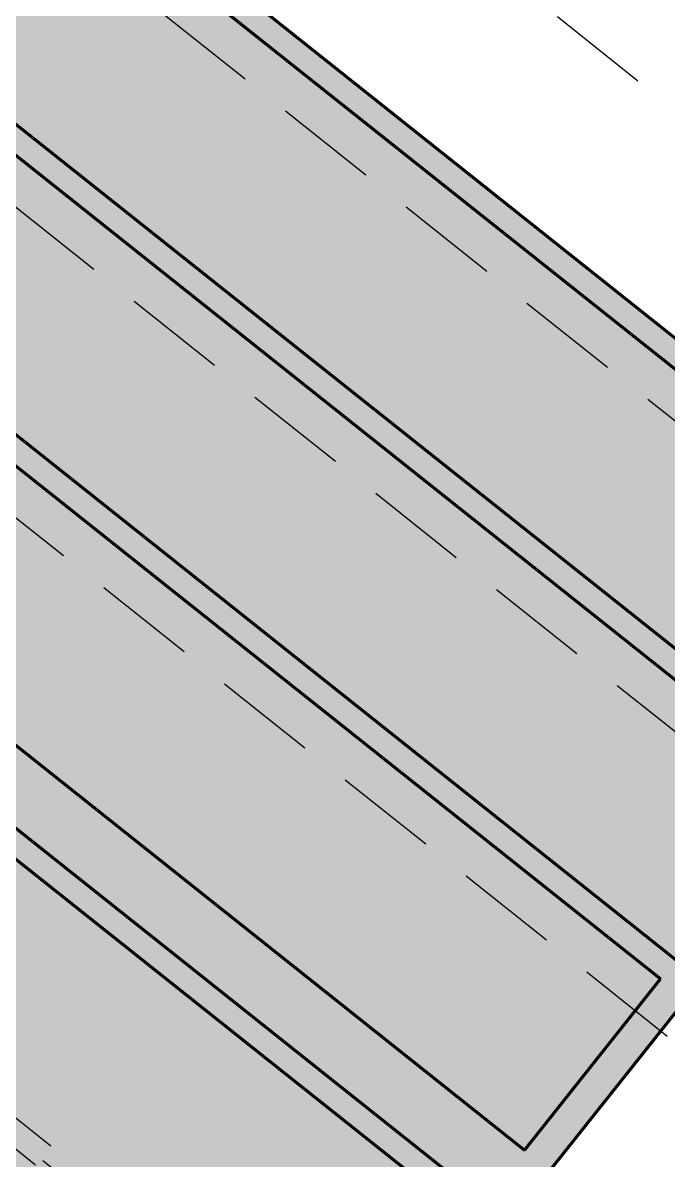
# Model space of a CAD drawing. Header units: metres. Extents: x -664657 to -643449, y -1076720 to -1062383.
# Drawn here: x -657370.37 to -657362.4, y -1068406.56 to -1068392.53 of the extents above; entities that cross this region are included whole.
import ezdxf

# ---------------------------------------------------------------- set-up
doc = ezdxf.new("R2010")
doc.units = ezdxf.units.M
doc.header["$LTSCALE"] = 0.1
doc.linetypes.add('DASHED', pattern=[19.05, 12.7, -6.35])
doc.layers.get('0').update_dxf_attribs({"color": 8, "lineweight": 9})
doc.layers.add('AA_THER_silná', color=1, linetype='Continuous', lineweight=70)
doc.layers.add('AA_THER_STAFAZ', color=252, linetype='Continuous', lineweight=0)
doc.layers.add('AA_THER_srafy', color=52, linetype='Continuous')
doc.layers.add('AA_THER_čárkovaná', color=5, linetype='DASHED')

# ---------------------------------------------------------------- blocks, each defined once
blk = doc.blocks.new('A$C40251429')
for p, q in [((-23.59, 83.83), (-21.93, 85.49)), ((-21.93, 85.49), (-20.28, 85.49)), ((-20.28, 85.49), (-18.62, 87.14)), ((-18.62, 87.14), (-16.97, 87.14)), ((-16.97, 87.14), (-15.31, 88.8)), ((-15.31, 88.8), (-13.65, 88.8)), ((-13.65, 88.8), (-12, 88.8)), ((-12, 88.8), (-10.34, 88.8)), ((-10.34, 88.8), (-8.68, 88.8)), ((-8.68, 88.8), (-7.03, 87.14)), ((-7.03, 87.14), (-3.72, 85.49)), ((-3.72, 85.49), (-2.06, 85.49)), ((-2.06, 85.49), (1.25, 83.83)), ((-30.21, 78.85), (-28.56, 80.51)), ((-30.21, 77.2), (-30.21, 78.85)), ((-28.56, 80.51), (-26.9, 82.17)), ((-26.9, 82.17), (-25.25, 83.83)), ((-25.25, 83.83), (-23.59, 83.83)), ((-20.28, 83.83), (-20.28, 82.17)), ((-20.28, 82.17), (-20.28, 80.51)), ((-20.28, 80.51), (-20.28, 78.85)), ((-20.28, 78.85), (-20.28, 77.2)), ((-20.28, 77.2), (-18.62, 78.85)), ((-18.62, 82.17), (-18.62, 83.83)), ((-18.62, 80.51), (-18.62, 82.17)), ((-18.62, 78.85), (-18.62, 80.51)), ((1.25, 83.83), (2.91, 83.83)), ((2.91, 83.83), (6.22, 83.83)), ((6.22, 83.83), (7.88, 82.17)), ((7.88, 82.17), (9.53, 80.51)), ((9.53, 80.51), (11.19, 78.85)), ((11.19, 78.85), (12.85, 77.2)), ((-36.84, 70.56), (-35.18, 73.88)), ((-35.18, 73.88), (-33.53, 75.54)), ((-33.53, 75.54), (-30.21, 77.2)), ((-20.28, 73.88), (-21.93, 72.22)), ((-20.28, 77.2), (-20.28, 75.54)), ((-20.28, 75.54), (-20.28, 77.2)), ((-20.28, 75.54), (-20.28, 73.88)), ((-20.28, 73.88), (-20.28, 75.54)), ((-20.28, 70.56), (-20.28, 73.88)), ((12.85, 77.2), (16.16, 73.88)), ((16.16, 73.88), (17.81, 73.88)), ((-41.81, 65.59), (-40.15, 68.9)), ((-40.15, 68.9), (-38.5, 68.9)), ((-38.5, 68.9), (-36.84, 70.56)), ((-21.93, 72.22), (-21.93, 68.9)), ((-21.93, 68.9), (-21.93, 65.59)), ((-20.28, 68.9), (-20.28, 70.56)), ((-20.28, 67.25), (-20.28, 68.9)), ((-43.46, 60.61), (-41.81, 62.27)), ((-41.81, 63.93), (-41.81, 65.59)), ((-41.81, 62.27), (-41.81, 63.93)), ((-21.93, 65.59), (-21.93, 63.93)), ((-21.93, 63.93), (-21.93, 62.27)), ((-21.93, 62.27), (-20.28, 62.27)), ((-20.28, 65.59), (-20.28, 67.25)), ((-18.62, 63.93), (-20.28, 65.59)), ((-20.28, 62.27), (-20.28, 60.61)), ((-16.97, 62.27), (-18.62, 63.93)), ((-15.31, 62.27), (-16.97, 62.27)), ((-15.31, 60.61), (-15.31, 62.27)), ((-76.59, 57.3), (-78.24, 57.3)), ((-78.24, 57.3), (-78.24, 55.64)), ((-74.93, 58.95), (-76.59, 57.3)), ((-73.27, 58.95), (-74.93, 58.95)), ((-71.62, 60.61), (-73.27, 60.61)), ((-73.27, 60.61), (-73.27, 58.95)), ((-69.96, 60.61), (-71.62, 60.61)), ((-68.31, 60.61), (-69.96, 60.61)), ((-66.65, 60.61), (-68.31, 60.61)), ((-68.31, 53.98), (-66.65, 57.3)), ((-63.34, 60.61), (-66.65, 60.61)), ((-66.65, 57.3), (-64.99, 57.3)), ((-64.99, 57.3), (-63.34, 57.3)), ((-61.68, 60.61), (-63.34, 60.61)), ((-63.34, 57.3), (-61.68, 58.95)), ((-58.37, 60.61), (-61.68, 60.61)), ((-56.71, 58.95), (-58.37, 60.61)), ((-55.06, 58.95), (-56.71, 58.95)), ((-53.4, 58.95), (-55.06, 58.95)), ((-51.74, 58.95), (-53.4, 58.95)), ((-50.09, 57.3), (-51.74, 58.95)), ((-48.43, 57.3), (-50.09, 57.3)), ((-46.78, 57.3), (-48.43, 57.3)), ((-45.12, 57.3), (-46.78, 57.3)), ((-43.46, 57.3), (-43.46, 60.61)), ((-43.46, 55.64), (-43.46, 57.3)), ((-20.28, 60.61), (-20.28, 57.3)), ((-20.28, 57.3), (-20.28, 55.64)), ((-13.65, 58.95), (-15.31, 60.61)), ((-12, 58.95), (-13.65, 58.95)), ((-10.34, 57.3), (-12, 58.95)), ((-8.68, 55.64), (-10.34, 57.3)), ((-78.24, 53.98), (-81.56, 52.32)), ((-81.56, 52.32), (-81.56, 49)), ((-78.24, 55.64), (-78.24, 53.98)), ((-68.31, 52.32), (-68.31, 53.98)), ((-68.31, 49), (-68.31, 52.32)), ((-43.46, 53.98), (-43.46, 55.64)), ((-41.81, 52.32), (-43.46, 53.98)), ((-41.81, 50.66), (-41.81, 52.32)), ((-41.81, 49), (-41.81, 50.66)), ((-23.59, 50.66), (-25.25, 49)), ((-21.93, 52.32), (-23.59, 50.66)), ((-20.28, 55.64), (-21.93, 53.98)), ((-21.93, 53.98), (-21.93, 52.32)), ((-8.68, 52.32), (-8.68, 55.64)), ((-8.68, 50.66), (-8.68, 52.32)), ((-8.68, 49), (-8.68, 50.66)), ((-81.56, 49), (-83.21, 47.35)), ((-83.21, 47.35), (-83.21, 45.69)), ((-83.21, 45.69), (-83.21, 44.03)), ((-69.96, 47.35), (-68.31, 49)), ((-69.96, 44.03), (-69.96, 47.35)), ((-41.81, 47.35), (-41.81, 49)), ((-40.15, 45.69), (-41.81, 47.35)), ((-38.5, 45.69), (-40.15, 45.69)), ((-36.84, 44.03), (-38.5, 45.69)), ((-30.21, 45.69), (-31.87, 44.03)), ((-28.56, 47.35), (-30.21, 45.69)), ((-26.9, 47.35), (-28.56, 47.35)), ((-25.25, 47.35), (-26.9, 47.35)), ((-25.25, 49), (-25.25, 47.35)), ((-21.93, 44.03), (-20.28, 45.69)), ((-20.28, 45.69), (-18.62, 45.69)), ((-18.62, 45.69), (-16.97, 45.69)), ((-16.97, 45.69), (-15.31, 45.69)), ((-15.31, 45.69), (-13.65, 45.69)), ((-13.65, 45.69), (-12, 44.03)), ((-103.09, 40.71), (-104.74, 40.71)), ((-104.74, 40.71), (-104.74, 37.4)), ((-99.77, 40.71), (-103.09, 40.71)), ((-98.12, 40.71), (-99.77, 40.71)), ((-94.8, 40.71), (-98.12, 40.71)), ((-89.84, 40.71), (-94.8, 40.71)), ((-88.18, 39.05), (-89.84, 40.71)), ((-83.21, 44.03), (-83.21, 42.37)), ((-83.21, 42.37), (-83.21, 40.71)), ((-83.21, 40.71), (-83.21, 39.05)), ((-71.62, 42.37), (-71.62, 44.03)), ((-71.62, 40.71), (-69.96, 42.37)), ((-69.96, 40.71), (-71.62, 42.37)), ((-71.62, 39.05), (-71.62, 40.71)), ((-69.96, 42.37), (-69.96, 44.03)), ((-69.96, 39.05), (-69.96, 40.71)), ((-45.12, 39.05), (-41.81, 40.71)), ((-41.81, 40.71), (-40.15, 40.71)), ((-40.15, 40.71), (-38.5, 40.71)), ((-38.5, 40.71), (-35.18, 40.71)), ((-35.18, 42.37), (-36.84, 44.03)), ((-33.53, 40.71), (-35.18, 42.37)), ((-33.53, 42.37), (-35.18, 42.37)), ((-35.18, 40.71), (-33.53, 40.71)), ((-31.87, 44.03), (-33.53, 42.37)), ((-33.53, 40.71), (-30.21, 39.05)), ((-31.87, 40.71), (-33.53, 40.71)), ((-33.53, 40.71), (-31.87, 40.71)), ((-30.21, 39.05), (-31.87, 40.71)), ((-31.87, 40.71), (-28.56, 40.71)), ((-28.56, 40.71), (-25.25, 42.37)), ((-25.25, 42.37), (-23.59, 42.37)), ((-23.59, 42.37), (-21.93, 44.03)), ((-12, 44.03), (-8.68, 42.37)), ((-104.74, 34.08), (-106.4, 32.42)), ((-104.74, 37.4), (-104.74, 35.74)), ((-104.74, 35.74), (-104.74, 34.08)), ((-101.43, 32.42), (-99.77, 35.74)), ((-99.77, 35.74), (-96.46, 35.74)), ((-96.46, 35.74), (-94.8, 37.4)), ((-94.8, 37.4), (-93.15, 39.05)), ((-93.15, 39.05), (-91.49, 39.05)), ((-91.49, 39.05), (-89.84, 39.05)), ((-89.84, 39.05), (-88.18, 37.4)), ((-84.87, 39.05), (-88.18, 39.05)), ((-83.21, 39.05), (-83.21, 37.4)), ((-83.21, 37.4), (-83.21, 35.74)), ((-83.21, 35.74), (-83.21, 34.08)), ((-83.21, 34.08), (-83.21, 32.42)), ((-74.93, 32.42), (-73.27, 35.74)), ((-73.27, 37.4), (-71.62, 39.05)), ((-73.27, 35.74), (-73.27, 37.4)), ((-71.62, 32.42), (-69.96, 34.08)), ((-69.96, 35.74), (-69.96, 39.05)), ((-69.96, 34.08), (-69.96, 35.74)), ((-56.71, 32.42), (-53.4, 34.08)), ((-53.4, 34.08), (-51.74, 35.74)), ((-51.74, 35.74), (-50.09, 37.4)), ((-50.09, 37.4), (-46.78, 39.05)), ((-46.78, 39.05), (-45.12, 39.05)), ((-30.21, 39.05), (-28.56, 37.4)), ((-30.21, 37.4), (-30.21, 39.05)), ((-28.56, 37.4), (-30.21, 37.4)), ((-28.56, 37.4), (-26.9, 35.74)), ((-25.25, 35.74), (-28.56, 37.4)), ((-26.9, 35.74), (-25.25, 35.74)), ((-25.25, 35.74), (-23.59, 34.08)), ((-23.59, 35.74), (-25.25, 35.74)), ((-21.93, 34.08), (-23.59, 35.74)), ((-23.59, 34.08), (-21.93, 34.08)), ((-21.93, 34.08), (-20.28, 34.08)), ((-20.28, 34.08), (-21.93, 34.08)), ((-114.68, 30.76), (-116.33, 30.76)), ((-116.33, 30.76), (-116.33, 27.45)), ((-113.02, 32.42), (-114.68, 32.42)), ((-114.68, 32.42), (-114.68, 30.76)), ((-111.37, 32.42), (-113.02, 32.42)), ((-109.71, 32.42), (-111.37, 32.42)), ((-106.4, 32.42), (-109.71, 32.42)), ((-109.71, 30.76), (-108.05, 30.76)), ((-108.05, 30.76), (-104.74, 30.76)), ((-106.4, 32.42), (-104.74, 30.76)), ((-104.74, 30.76), (-101.43, 32.42)), ((-104.74, 30.76), (-103.09, 30.76)), ((-103.09, 30.76), (-99.77, 30.76)), ((-99.77, 30.76), (-96.46, 30.76)), ((-96.46, 30.76), (-93.15, 30.76)), ((-93.15, 30.76), (-91.49, 29.11)), ((-91.49, 29.11), (-89.84, 29.11)), ((-89.84, 29.11), (-88.18, 29.11)), ((-88.18, 29.11), (-86.52, 29.11)), ((-86.52, 29.11), (-84.87, 29.11)), ((-84.87, 29.11), (-83.21, 29.11)), ((-83.21, 32.42), (-83.21, 30.76)), ((-83.21, 30.76), (-81.56, 27.45)), ((-81.56, 27.45), (-79.9, 29.11)), ((-79.9, 29.11), (-78.24, 30.76)), ((-78.24, 30.76), (-76.59, 30.76)), ((-76.59, 30.76), (-74.93, 32.42)), ((-73.27, 29.11), (-73.27, 30.76)), ((-73.27, 30.76), (-71.62, 30.76)), ((-73.27, 27.45), (-73.27, 29.11)), ((-71.62, 30.76), (-71.62, 32.42)), ((-56.71, 30.76), (-56.71, 32.42)), ((-56.71, 29.11), (-56.71, 30.76)), ((-56.71, 25.79), (-56.71, 29.11)), ((-116.33, 27.45), (-117.99, 25.79)), ((-117.99, 25.79), (-117.99, 22.47)), ((-117.99, 22.47), (-117.99, 19.16)), ((-116.33, 25.79), (-113.02, 25.79)), ((-113.02, 25.79), (-109.71, 24.13)), ((-109.71, 24.13), (-106.4, 24.13)), ((-106.4, 24.13), (-103.09, 22.47)), ((-103.09, 22.47), (-99.77, 22.47)), ((-99.77, 22.47), (-98.12, 22.47)), ((-98.12, 22.47), (-94.8, 20.81)), ((-81.56, 27.45), (-79.9, 25.79)), ((-79.9, 25.79), (-79.9, 22.47)), ((-79.9, 22.47), (-78.24, 19.16)), ((-78.24, 25.79), (-74.93, 27.45)), ((-74.93, 27.45), (-73.27, 27.45)), ((-56.71, 22.47), (-56.71, 25.79)), ((-56.71, 20.81), (-56.71, 22.47)), ((-122.96, 19.16), (-124.62, 17.5)), ((-124.62, 17.5), (-124.62, 15.84)), ((-121.3, 19.16), (-122.96, 19.16)), ((-119.65, 19.16), (-121.3, 19.16)), ((-117.99, 19.16), (-119.65, 19.16)), ((-119.65, 17.5), (-117.99, 15.84)), ((-116.33, 19.16), (-114.68, 19.16)), ((-114.68, 19.16), (-113.02, 17.5)), ((-113.02, 17.5), (-109.71, 17.5)), ((-109.71, 17.5), (-108.05, 15.84)), ((-94.8, 20.81), (-93.15, 20.81)), ((-93.15, 20.81), (-91.49, 19.16)), ((-91.49, 19.16), (-88.18, 19.16)), ((-88.18, 19.16), (-88.18, 17.5)), ((-88.18, 17.5), (-86.52, 17.5)), ((-86.52, 17.5), (-83.21, 15.84)), ((-78.24, 19.16), (-76.59, 17.5)), ((-76.59, 17.5), (-74.93, 15.84)), ((-56.71, 19.16), (-56.71, 20.81)), ((-56.71, 17.5), (-56.71, 19.16)), ((-56.71, 15.84), (-56.71, 17.5)), ((-124.62, 15.84), (-124.62, 14.18)), ((-124.62, 14.18), (-122.96, 14.18)), ((-122.96, 14.18), (-119.65, 10.86)), ((-117.99, 15.84), (-114.68, 14.18)), ((-114.68, 14.18), (-113.02, 14.18)), ((-113.02, 14.18), (-111.37, 14.18)), ((-111.37, 14.18), (-109.71, 12.52)), ((-109.71, 12.52), (-108.05, 12.52)), ((-108.05, 15.84), (-104.74, 14.18)), ((-108.05, 12.52), (-106.4, 10.86)), ((-104.74, 14.18), (-101.43, 14.18)), ((-101.43, 14.18), (-99.77, 12.52)), ((-99.77, 12.52), (-96.46, 10.86)), ((-88.18, 12.52), (-88.18, 14.18)), ((-88.18, 14.18), (-88.18, 12.52)), ((-88.18, 9.21), (-88.18, 12.52)), ((-88.18, 12.52), (-88.18, 9.21)), ((-83.21, 15.84), (-81.56, 15.84)), ((-81.56, 15.84), (-79.9, 14.18)), ((-81.56, 10.86), (-79.9, 12.52)), ((-79.9, 14.18), (-78.24, 14.18)), ((-79.9, 12.52), (-79.9, 14.18)), ((-79.9, 14.18), (-78.24, 10.86)), ((-78.24, 14.18), (-74.93, 14.18)), ((-74.93, 15.84), (-73.27, 14.18)), ((-74.93, 14.18), (-73.27, 14.18)), ((-73.27, 14.18), (-71.62, 12.52)), ((-73.27, 14.18), (-71.62, 12.52)), ((-71.62, 12.52), (-69.96, 14.18)), ((-71.62, 12.52), (-68.31, 9.21)), ((-71.62, 12.52), (-68.31, 10.86)), ((-71.62, 9.21), (-71.62, 12.52)), ((-69.96, 14.18), (-69.96, 12.52)), ((-69.96, 12.52), (-68.31, 9.21)), ((-64.99, 12.52), (-64.99, 14.18)), ((-64.99, 14.18), (-63.34, 12.52)), ((-63.34, 9.21), (-64.99, 12.52)), ((-63.34, 12.52), (-61.68, 10.86)), ((-60.03, 9.21), (-60.03, 12.52)), ((-60.03, 12.52), (-60.03, 10.86)), ((-56.71, 14.18), (-56.71, 15.84)), ((-55.06, 12.52), (-56.71, 14.18)), ((-53.4, 12.52), (-55.06, 12.52)), ((-51.74, 10.86), (-53.4, 12.52)), ((-119.65, 10.86), (-119.65, 9.21)), ((-119.65, 9.21), (-117.99, 9.21)), ((-117.99, 9.21), (-116.33, 9.21)), ((-116.33, 9.21), (-114.68, 9.21)), ((-116.33, 9.21), (-114.68, 9.21)), ((-114.68, 9.21), (-113.02, 7.55)), ((-114.68, 9.21), (-113.02, 9.21)), ((-113.02, 9.21), (-111.37, 9.21)), ((-113.02, 7.55), (-111.37, 7.55)), ((-111.37, 9.21), (-109.71, 9.21)), ((-111.37, 7.55), (-109.71, 7.55)), ((-109.71, 9.21), (-108.05, 9.21)), ((-109.71, 7.55), (-108.05, 7.55)), ((-108.05, 9.21), (-104.74, 9.21)), ((-108.05, 7.55), (-106.4, 7.55)), ((-106.4, 10.86), (-104.74, 9.21)), ((-106.4, 7.55), (-104.74, 5.89)), ((-104.74, 9.21), (-103.09, 7.55)), ((-104.74, 9.21), (-103.09, 9.21)), ((-104.74, 5.89), (-101.43, 5.89)), ((-103.09, 9.21), (-101.43, 9.21)), ((-103.09, 7.55), (-103.09, 5.89)), ((-101.43, 9.21), (-99.77, 9.21)), ((-101.43, 5.89), (-99.77, 5.89)), ((-99.77, 9.21), (-98.12, 9.21)), ((-99.77, 5.89), (-98.12, 5.89)), ((-98.12, 9.21), (-96.46, 9.21)), ((-98.12, 5.89), (-96.46, 5.89)), ((-96.46, 10.86), (-94.8, 9.21)), ((-96.46, 9.21), (-94.8, 9.21)), ((-96.46, 5.89), (-94.8, 5.89)), ((-94.8, 9.21), (-93.15, 7.55)), ((-94.8, 9.21), (-93.15, 9.21)), ((-94.8, 5.89), (-93.15, 5.89)), ((-93.15, 9.21), (-91.49, 9.21)), ((-93.15, 7.55), (-93.15, 5.89)), ((-93.15, 5.89), (-89.84, 5.89)), ((-91.49, 9.21), (-88.18, 9.21)), ((-89.84, 5.89), (-88.18, 5.89)), ((-88.18, 9.21), (-84.87, 9.21)), ((-88.18, 5.89), (-86.52, 5.89)), ((-86.52, 5.89), (-83.21, 5.89)), ((-84.87, 9.21), (-83.21, 7.55)), ((-83.21, 7.55), (-78.24, 5.89)), ((-83.21, 5.89), (-81.56, 5.89)), ((-81.56, 9.21), (-81.56, 10.86)), ((-78.24, 5.89), (-81.56, 9.21)), ((-81.56, 5.89), (-78.24, 4.23)), ((-78.24, 10.86), (-78.24, 9.21)), ((-78.24, 9.21), (-78.24, 5.89)), ((-78.24, 5.89), (-76.59, 4.23)), ((-76.59, 4.23), (-74.93, 5.89)), ((-74.93, 5.89), (-74.93, 9.21)), ((-74.93, 9.21), (-73.27, 7.55)), ((-73.27, 7.55), (-73.27, 4.23)), ((-73.27, 4.23), (-71.62, 7.55)), ((-71.62, 7.55), (-71.62, 9.21)), ((-68.31, 9.21), (-66.65, 9.21)), ((-68.31, 9.21), (-68.31, 7.55)), ((-68.31, 5.89), (-66.65, 9.21)), ((-68.31, 7.55), (-68.31, 5.89)), ((-66.65, 9.21), (-63.34, 5.89)), ((-66.65, 9.21), (-64.99, 7.55)), ((-66.65, 4.23), (-64.99, 5.89)), ((-64.99, 7.55), (-63.34, 9.21)), ((-64.99, 5.89), (-45.12, 7.55)), ((-63.34, 5.89), (-61.68, 5.89)), ((-61.68, 10.86), (-61.68, 7.55)), ((-61.68, 7.55), (-60.03, 9.21)), ((-60.03, 10.86), (-58.37, 9.21)), ((-58.37, 9.21), (-56.71, 9.21)), ((-56.71, 9.21), (-55.06, 9.21)), ((-51.74, 9.21), (-51.74, 10.86)), ((-48.43, 9.21), (-51.74, 9.21)), ((-46.78, 9.21), (-48.43, 9.21)), ((-45.12, 9.21), (-46.78, 9.21)), ((-43.46, 9.21), (-45.12, 9.21)), ((-41.81, 7.55), (-43.46, 9.21)), ((-38.5, 7.55), (-41.81, 7.55)), ((-36.84, 7.55), (-38.5, 7.55)), ((-35.18, 7.55), (-36.84, 7.55)), ((-31.87, 7.55), (-35.18, 7.55)), ((-30.21, 7.55), (-31.87, 7.55)), ((-28.56, 7.55), (-30.21, 7.55)), ((-26.9, 7.55), (-28.56, 7.55)), ((-25.25, 7.55), (-26.9, 7.55)), ((-23.59, 7.55), (-25.25, 7.55)), ((-21.93, 7.55), (-23.59, 7.55)), ((-20.28, 7.55), (-21.93, 7.55)), ((-18.62, 7.55), (-20.28, 7.55)), ((-16.97, 7.55), (-18.62, 7.55)), ((-15.31, 7.55), (-16.97, 7.55)), ((-13.65, 7.55), (-15.31, 7.55)), ((-12, 9.21), (-13.65, 7.55)), ((-10.34, 9.21), (-12, 9.21)), ((-8.68, 9.21), (-10.34, 9.21)), ((-7.03, 9.21), (-8.68, 9.21)), ((-78.24, 4.23), (-73.27, 4.23)), ((-73.27, 4.23), (-71.62, 4.23)), ((-71.62, 4.23), (-69.96, 4.23)), ((-69.96, 4.23), (-68.31, 4.23)), ((-68.31, 4.23), (-66.65, 4.23))]:
    blk.add_line(p, q)

msp = doc.modelspace()

# ---------------------------------------------------------------- hatches: boundary and pattern name
at = {"layer": 'AA_THER_srafy'}
h = msp.add_hatch(color=250, dxfattribs=at)
h.dxf.hatch_style = 1
h.paths.add_polyline_path([(-657358.012, -1068399.331), (-657358.325, -1068399.082), (-657358.574, -1068399.395), (-657372.037, -1068388.691), (-657371.788, -1068388.378), (-657372.102, -1068388.129), (-657372.848, -1068389.067), (-657372.535, -1068389.316), (-657372.224, -1068388.925), (-657358.761, -1068399.63), (-657359.072, -1068400.021), (-657358.759, -1068400.27)])
h = msp.add_hatch(color=31, dxfattribs=at)
h.dxf.hatch_style = 1
h.paths.add_polyline_path([(-657376.269, -1068394.013), (-657377.639, -1068395.735), (-657364.175, -1068406.44), (-657362.806, -1068404.717)])
h.paths.add_polyline_path([(-657362.806, -1068404.717), (-657362.495, -1068404.326), (-657375.958, -1068393.622), (-657376.269, -1068394.013)])
h.paths.add_polyline_path([(-657362.308, -1068404.091), (-657360.939, -1068402.369), (-657374.402, -1068391.664), (-657375.771, -1068393.387)])
h.paths.add_polyline_path([(-657360.939, -1068402.369), (-657360.628, -1068401.978), (-657374.091, -1068391.274), (-657374.402, -1068391.664)])
h.paths.add_polyline_path([(-657360.441, -1068401.743), (-657359.072, -1068400.021), (-657372.535, -1068389.316), (-657373.904, -1068391.039)])
h.paths.add_polyline_path([(-657372.224, -1068388.925), (-657372.535, -1068389.316), (-657359.072, -1068400.021), (-657358.761, -1068399.63)])
h = msp.add_hatch(color=250, dxfattribs=at)
h.dxf.hatch_style = 1
h.paths.add_polyline_path([(-657358.759, -1068400.27), (-657359.072, -1068400.021), (-657360.441, -1068401.743), (-657373.904, -1068391.039), (-657374.091, -1068391.274), (-657360.628, -1068401.978), (-657360.939, -1068402.369), (-657360.626, -1068402.618)])
h = msp.add_hatch(color=250, dxfattribs=at)
h.dxf.hatch_style = 1
h.paths.add_polyline_path([(-657360.626, -1068402.618), (-657360.939, -1068402.369), (-657362.308, -1068404.091), (-657375.771, -1068393.387), (-657375.958, -1068393.622), (-657362.495, -1068404.326), (-657362.806, -1068404.717), (-657362.493, -1068404.966)])
h = msp.add_hatch(color=250, dxfattribs=at)
h.dxf.hatch_style = 1
h.paths.add_polyline_path([(-657362.493, -1068404.966), (-657362.806, -1068404.717), (-657364.175, -1068406.44), (-657377.639, -1068395.735), (-657376.269, -1068394.013), (-657376.582, -1068393.764), (-657378.138, -1068395.721), (-657371.563, -1068400.949), (-657371.874, -1068401.34), (-657364.36, -1068407.314)])
h = msp.add_hatch(color=250, dxfattribs=at)
h.dxf.hatch_style = 1
h.paths.add_polyline_path([(-657332.737, -1068432.458), (-657344.009, -1068423.496), (-657344.009, -1068423.496), (-657333.05, -1068432.208), (-657333.05, -1068432.208), (-657344.009, -1068423.496), (-657344.009, -1068423.496), (-657333.05, -1068432.209), (-657333.05, -1068432.208), (-657371.874, -1068401.34), (-657372.061, -1068401.575), (-657332.924, -1068432.692)])
h = msp.add_hatch(color=151, dxfattribs=at)
h.dxf.hatch_style = 1
h.paths.add_polyline_path([(-657364.547, -1068407.55), (-657372.061, -1068401.575), (-657373.617, -1068403.532), (-657366.103, -1068409.506)])
h.paths.add_polyline_path([(-657366.289, -1068409.741), (-657373.804, -1068403.767), (-657374.488, -1068404.628), (-657366.974, -1068410.602)])
h.paths.add_polyline_path([(-657366.103, -1068409.506), (-657373.617, -1068403.532), (-657373.804, -1068403.767), (-657366.289, -1068409.741)])
h.paths.add_polyline_path([(-657355.113, -1068418.244), (-657366.103, -1068409.506), (-657366.289, -1068409.741), (-657355.3, -1068418.479)])
h.paths.add_polyline_path([(-657353.557, -1068416.287), (-657364.547, -1068407.55), (-657366.103, -1068409.506), (-657355.113, -1068418.244)])
h.paths.add_polyline_path([(-657355.3, -1068418.479), (-657366.289, -1068409.741), (-657366.974, -1068410.602), (-657355.984, -1068419.34)])
at = {"layer": 'AA_THER_STAFAZ'}
msp.add_hatch(color=256, dxfattribs=at).paths.add_polyline_path([(-657369.278, -1068393.417), (-657369.238, -1068393.362), (-657369.225, -1068393.375), (-657369.215, -1068393.389), (-657369.21, -1068393.408), (-657369.204, -1068393.415), (-657369.182, -1068393.435), (-657369.16, -1068393.437), (-657369.142, -1068393.433), (-657369.125, -1068393.423), (-657369.11, -1068393.41), (-657369.102, -1068393.394), (-657369.099, -1068393.371), (-657368.995, -1068393.194), (-657368.99, -1068393.175), (-657368.99, -1068393.159), (-657368.995, -1068393.143), (-657369.022, -1068393.058), (-657369.038, -1068393.019), (-657369.027, -1068392.985), (-657368.951, -1068392.958), (-657368.905, -1068392.898), (-657368.894, -1068392.873), (-657368.894, -1068392.839), (-657368.905, -1068392.817), (-657368.924, -1068392.799), (-657368.955, -1068392.767), (-657368.982, -1068392.745), (-657368.992, -1068392.749), (-657368.995, -1068392.759), (-657369.063, -1068392.785), (-657369.073, -1068392.803), (-657369.115, -1068392.821), (-657369.116, -1068392.825), (-657369.116, -1068392.831), (-657369.11, -1068392.842), (-657369.119, -1068392.854), (-657369.122, -1068392.854), (-657369.124, -1068392.861), (-657369.127, -1068392.86), (-657369.129, -1068392.861), (-657369.129, -1068392.864), (-657369.128, -1068392.865), (-657369.144, -1068392.88, 0.452841), (-657369.138, -1068392.908), (-657369.123, -1068392.918), (-657369.131, -1068392.939), (-657369.305, -1068392.906), (-657369.457, -1068393.003), (-657369.704, -1068393.222), (-657369.698, -1068393.235), (-657369.711, -1068393.248), (-657369.776, -1068393.294), (-657369.78, -1068393.319), (-657369.799, -1068393.344), (-657369.778, -1068393.351), (-657369.786, -1068393.363), (-657369.811, -1068393.342), (-657369.825, -1068393.334), (-657370.012, -1068393.532), (-657369.993, -1068393.573), (-657369.968, -1068393.593), (-657369.963, -1068393.584), (-657369.954, -1068393.599), (-657369.939, -1068393.608), (-657369.823, -1068393.465), (-657369.756, -1068393.395), (-657369.783, -1068393.364), (-657369.772, -1068393.354), (-657369.748, -1068393.335), (-657369.741, -1068393.341), (-657369.702, -1068393.324), (-657369.681, -1068393.289), (-657369.663, -1068393.281), (-657369.651, -1068393.292), (-657369.696, -1068393.342), (-657369.688, -1068393.348), (-657369.891, -1068393.658), (-657369.921, -1068393.681), (-657370.133, -1068393.913), (-657370.109, -1068393.936), (-657370.193, -1068393.93), (-657370.205, -1068393.934), (-657370.211, -1068393.945), (-657370.156, -1068393.975), (-657370.104, -1068393.999), (-657370.098, -1068394.016), (-657370.066, -1068394.028), (-657370.03, -1068393.995), (-657370.014, -1068394), (-657369.968, -1068393.939), (-657369.865, -1068393.801), (-657369.788, -1068393.708), (-657369.736, -1068393.645), (-657369.674, -1068393.591), (-657369.605, -1068393.517), (-657369.645, -1068393.632), (-657369.677, -1068393.682), (-657369.719, -1068393.744), (-657369.745, -1068393.8), (-657369.786, -1068393.885), (-657369.826, -1068393.946), (-657369.936, -1068394.101), (-657369.916, -1068394.117), (-657369.94, -1068394.135), (-657369.95, -1068394.147), (-657369.963, -1068394.169), (-657369.914, -1068394.203), (-657369.904, -1068394.192), (-657369.884, -1068394.219), (-657369.854, -1068394.24), (-657369.798, -1068394.263), (-657369.793, -1068394.246), (-657369.797, -1068394.233), (-657369.808, -1068394.222), (-657369.817, -1068394.213), (-657369.831, -1068394.197), (-657369.841, -1068394.178), (-657369.845, -1068394.166), (-657369.833, -1068394.169), (-657369.82, -1068394.151), (-657369.746, -1068394.05), (-657369.675, -1068393.937), (-657369.656, -1068393.899), (-657369.646, -1068393.875), (-657369.628, -1068393.852), (-657369.597, -1068393.817), (-657369.443, -1068393.6), (-657369.412, -1068393.614), (-657369.369, -1068393.545), (-657369.326, -1068393.479), (-657369.319, -1068393.486)])
h = msp.add_hatch(color=256, dxfattribs=at)
h.paths.add_polyline_path([(-657364.359, -1068396.942), (-657364.35, -1068396.926), (-657364.343, -1068396.907), (-657364.336, -1068396.89), (-657364.33, -1068396.875), (-657364.323, -1068396.857), (-657364.313, -1068396.833), (-657364.305, -1068396.809), (-657364.298, -1068396.79), (-657364.291, -1068396.769), (-657364.286, -1068396.749), (-657364.284, -1068396.737), (-657364.283, -1068396.723), (-657364.284, -1068396.695), (-657364.286, -1068396.675), (-657364.287, -1068396.658), (-657364.288, -1068396.642), (-657364.291, -1068396.626), (-657364.294, -1068396.609), (-657364.295, -1068396.594), (-657364.296, -1068396.572), (-657364.297, -1068396.552), (-657364.296, -1068396.534), (-657364.295, -1068396.519), (-657364.295, -1068396.5), (-657364.29, -1068396.49), (-657364.284, -1068396.475), (-657364.278, -1068396.461), (-657364.265, -1068396.439), (-657364.258, -1068396.429), (-657364.246, -1068396.412), (-657364.236, -1068396.395), (-657364.231, -1068396.385), (-657364.225, -1068396.368), (-657364.219, -1068396.351), (-657364.218, -1068396.332), (-657364.222, -1068396.318), (-657364.234, -1068396.309), (-657364.251, -1068396.298), (-657364.263, -1068396.294), (-657364.274, -1068396.286), (-657364.288, -1068396.278), (-657364.301, -1068396.269), (-657364.326, -1068396.259), (-657364.337, -1068396.253), (-657364.349, -1068396.251), (-657364.367, -1068396.247), (-657364.386, -1068396.252), (-657364.402, -1068396.257), (-657364.414, -1068396.264), (-657364.391, -1068396.322), (-657364.41, -1068396.301), (-657364.417, -1068396.291), (-657364.425, -1068396.284), (-657364.434, -1068396.278), (-657364.446, -1068396.268), (-657364.456, -1068396.263), (-657364.459, -1068396.26), (-657364.467, -1068396.255), (-657364.476, -1068396.249), (-657364.487, -1068396.24), (-657364.498, -1068396.233), (-657364.512, -1068396.23), (-657364.528, -1068396.233), (-657364.543, -1068396.234), (-657364.565, -1068396.239), (-657364.58, -1068396.243), (-657364.599, -1068396.249), (-657364.617, -1068396.261), (-657364.631, -1068396.275), (-657364.64, -1068396.283), (-657364.651, -1068396.288), (-657364.663, -1068396.294), (-657364.665, -1068396.306), (-657364.67, -1068396.32), (-657364.677, -1068396.332), (-657364.684, -1068396.341), (-657364.695, -1068396.347), (-657364.703, -1068396.356), (-657364.709, -1068396.367), (-657364.702, -1068396.377), (-657364.693, -1068396.391), (-657364.689, -1068396.406), (-657364.698, -1068396.419), (-657364.707, -1068396.427), (-657364.718, -1068396.433), (-657364.729, -1068396.428), (-657364.737, -1068396.421), (-657364.746, -1068396.415), (-657364.755, -1068396.408), (-657364.768, -1068396.399), (-657364.783, -1068396.392), (-657364.802, -1068396.386), (-657364.816, -1068396.385), (-657364.828, -1068396.39), (-657364.836, -1068396.397), (-657364.845, -1068396.406), (-657364.853, -1068396.415), (-657364.863, -1068396.425), (-657364.878, -1068396.44), (-657364.892, -1068396.456), (-657364.901, -1068396.468), (-657364.91, -1068396.479), (-657364.921, -1068396.49), (-657364.929, -1068396.499), (-657364.942, -1068396.513), (-657364.951, -1068396.522), (-657364.961, -1068396.531), (-657364.967, -1068396.517), (-657364.967, -1068396.503), (-657364.968, -1068396.489), (-657364.965, -1068396.473), (-657364.97, -1068396.46), (-657364.976, -1068396.449), (-657364.981, -1068396.438), (-657364.978, -1068396.427), (-657364.978, -1068396.41), (-657364.981, -1068396.396), (-657364.985, -1068396.382), (-657364.992, -1068396.372), (-657365.002, -1068396.36), (-657365.011, -1068396.354), (-657365.024, -1068396.343), (-657365.016, -1068396.326), (-657365.007, -1068396.311), (-657365.002, -1068396.301), (-657364.997, -1068396.292), (-657364.993, -1068396.282), (-657364.983, -1068396.265), (-657364.978, -1068396.252), (-657364.975, -1068396.234), (-657364.97, -1068396.222), (-657364.967, -1068396.207), (-657364.962, -1068396.188), (-657364.956, -1068396.167), (-657364.948, -1068396.152), (-657364.938, -1068396.142), (-657364.926, -1068396.133), (-657364.907, -1068396.124), (-657364.898, -1068396.134), (-657364.891, -1068396.148), (-657364.882, -1068396.157), (-657364.865, -1068396.162), (-657364.857, -1068396.155), (-657364.845, -1068396.145), (-657364.835, -1068396.139), (-657364.823, -1068396.127), (-657364.81, -1068396.119), (-657364.8, -1068396.108), (-657364.793, -1068396.098), (-657364.787, -1068396.083), (-657364.783, -1068396.073), (-657364.777, -1068396.059), (-657364.768, -1068396.048), (-657364.757, -1068396.039), (-657364.749, -1068396.032), (-657364.74, -1068396.025), (-657364.735, -1068396.014), (-657364.733, -1068396.002), (-657364.733, -1068395.988), (-657364.738, -1068395.966), (-657364.74, -1068395.951), (-657364.745, -1068395.933), (-657364.748, -1068395.919), (-657364.756, -1068395.908), (-657364.766, -1068395.899), (-657364.775, -1068395.891), (-657364.787, -1068395.886), (-657364.801, -1068395.881), (-657364.814, -1068395.878), (-657364.835, -1068395.877), (-657364.857, -1068395.88), (-657364.868, -1068395.887), (-657364.882, -1068395.894), (-657364.898, -1068395.898), (-657364.906, -1068395.907), (-657364.915, -1068395.922), (-657364.925, -1068395.943), (-657364.93, -1068395.954), (-657364.936, -1068395.969), (-657364.943, -1068395.982), (-657364.951, -1068395.995), (-657364.959, -1068396.005), (-657364.969, -1068396.013), (-657364.977, -1068396.02), (-657364.986, -1068396.027), (-657364.999, -1068396.025), (-657365.011, -1068396.022), (-657365.02, -1068396.017), (-657365.031, -1068396.013), (-657365.047, -1068396.008), (-657365.06, -1068396.007), (-657365.077, -1068396.004), (-657365.093, -1068396.002), (-657365.112, -1068396.002), (-657365.125, -1068396.006), (-657365.142, -1068396.01), (-657365.153, -1068396.016), (-657365.162, -1068396.022), (-657365.174, -1068396.033), (-657365.186, -1068396.042), (-657365.196, -1068396.052), (-657365.206, -1068396.062), (-657365.214, -1068396.07), (-657365.224, -1068396.079), (-657365.235, -1068396.091), (-657365.247, -1068396.104), (-657365.255, -1068396.111), (-657365.266, -1068396.122), (-657365.276, -1068396.133), (-657365.285, -1068396.142), (-657365.298, -1068396.155), (-657365.307, -1068396.166), (-657365.32, -1068396.183), (-657365.331, -1068396.196), (-657365.34, -1068396.208), (-657365.353, -1068396.226), (-657365.365, -1068396.246), (-657365.372, -1068396.257), (-657365.381, -1068396.273), (-657365.382, -1068396.291), (-657365.375, -1068396.299), (-657365.363, -1068396.311), (-657365.348, -1068396.326), (-657365.34, -1068396.337), (-657365.346, -1068396.347), (-657365.354, -1068396.357), (-657365.366, -1068396.371), (-657365.375, -1068396.383), (-657365.392, -1068396.402), (-657365.401, -1068396.413), (-657365.413, -1068396.429), (-657365.42, -1068396.437), (-657365.431, -1068396.451), (-657365.441, -1068396.464), (-657365.455, -1068396.482), (-657365.468, -1068396.499), (-657365.477, -1068396.51), (-657365.484, -1068396.518), (-657365.492, -1068396.527), (-657365.504, -1068396.539), (-657365.519, -1068396.554), (-657365.527, -1068396.564), (-657365.542, -1068396.584), (-657365.552, -1068396.596), (-657365.554, -1068396.61), (-657365.548, -1068396.623), (-657365.536, -1068396.633), (-657365.519, -1068396.64), (-657365.522, -1068396.658), (-657365.526, -1068396.67), (-657365.53, -1068396.681), (-657365.536, -1068396.692), (-657365.543, -1068396.705), (-657365.547, -1068396.718), (-657365.553, -1068396.731), (-657365.559, -1068396.74), (-657365.567, -1068396.752), (-657365.574, -1068396.765), (-657365.582, -1068396.778), (-657365.588, -1068396.788), (-657365.597, -1068396.803), (-657365.607, -1068396.818), (-657365.616, -1068396.83), (-657365.627, -1068396.841), (-657365.636, -1068396.85), (-657365.651, -1068396.863), (-657365.66, -1068396.871), (-657365.673, -1068396.882), (-657365.684, -1068396.892), (-657365.699, -1068396.903), (-657365.712, -1068396.914), (-657365.731, -1068396.931), (-657365.752, -1068396.951), (-657365.762, -1068396.958), (-657365.772, -1068396.966), (-657365.783, -1068396.974), (-657365.797, -1068396.986), (-657365.809, -1068397.001), (-657365.82, -1068397.012), (-657365.831, -1068397.021), (-657365.841, -1068397.032), (-657365.858, -1068397.046), (-657365.875, -1068397.059), (-657365.888, -1068397.07), (-657365.896, -1068397.078), (-657365.909, -1068397.091), (-657365.92, -1068397.101), (-657365.931, -1068397.109), (-657365.942, -1068397.119), (-657365.949, -1068397.13), (-657365.955, -1068397.142), (-657365.964, -1068397.16), (-657365.972, -1068397.171), (-657365.979, -1068397.184), (-657365.981, -1068397.196), (-657365.971, -1068397.204), (-657365.961, -1068397.213), (-657365.954, -1068397.224), (-657365.949, -1068397.235), (-657365.947, -1068397.25), (-657365.955, -1068397.26), (-657365.963, -1068397.268), (-657365.972, -1068397.274), (-657365.983, -1068397.287), (-657365.987, -1068397.298), (-657365.972, -1068397.324), (-657365.959, -1068397.335), (-657365.945, -1068397.346), (-657365.936, -1068397.354), (-657365.925, -1068397.366), (-657365.918, -1068397.379), (-657365.909, -1068397.391), (-657365.895, -1068397.402), (-657365.885, -1068397.408), (-657365.877, -1068397.415), (-657365.866, -1068397.424), (-657365.856, -1068397.43), (-657365.847, -1068397.436), (-657365.829, -1068397.447), (-657365.82, -1068397.453), (-657365.806, -1068397.456), (-657365.782, -1068397.468), (-657365.767, -1068397.466), (-657365.76, -1068397.452), (-657365.77, -1068397.435), (-657365.781, -1068397.423), (-657365.79, -1068397.414), (-657365.8, -1068397.403), (-657365.806, -1068397.392), (-657365.81, -1068397.367), (-657365.814, -1068397.348), (-657365.802, -1068397.351), (-657365.791, -1068397.358), (-657365.779, -1068397.361), (-657365.766, -1068397.355), (-657365.773, -1068397.337), (-657365.779, -1068397.328), (-657365.786, -1068397.316), (-657365.799, -1068397.298), (-657365.805, -1068397.278), (-657365.802, -1068397.259), (-657365.788, -1068397.243), (-657365.781, -1068397.235), (-657365.769, -1068397.219), (-657365.76, -1068397.208), (-657365.752, -1068397.199), (-657365.745, -1068397.191), (-657365.736, -1068397.182), (-657365.715, -1068397.162), (-657365.706, -1068397.152), (-657365.694, -1068397.139), (-657365.678, -1068397.121), (-657365.659, -1068397.103), (-657365.641, -1068397.086), (-657365.632, -1068397.075), (-657365.623, -1068397.067), (-657365.607, -1068397.051), (-657365.596, -1068397.04), (-657365.584, -1068397.031), (-657365.575, -1068397.023), (-657365.563, -1068397.012), (-657365.553, -1068397.003), (-657365.54, -1068396.995), (-657365.524, -1068396.985), (-657365.512, -1068396.975), (-657365.5, -1068396.966), (-657365.489, -1068396.957), (-657365.479, -1068396.951), (-657365.467, -1068396.939), (-657365.453, -1068396.927), (-657365.443, -1068396.916), (-657365.431, -1068396.906), (-657365.416, -1068396.89), (-657365.404, -1068396.877), (-657365.396, -1068396.87), (-657365.388, -1068396.863), (-657365.371, -1068396.845), (-657365.355, -1068396.831), (-657365.347, -1068396.823), (-657365.335, -1068396.808), (-657365.316, -1068396.788), (-657365.304, -1068396.775), (-657365.296, -1068396.783), (-657365.282, -1068396.788), (-657365.261, -1068396.788), (-657365.253, -1068396.778), (-657365.243, -1068396.763), (-657365.239, -1068396.751), (-657365.23, -1068396.726), (-657365.223, -1068396.71), (-657365.215, -1068396.693), (-657365.206, -1068396.677), (-657365.195, -1068396.657), (-657365.186, -1068396.641), (-657365.182, -1068396.631), (-657365.177, -1068396.622), (-657365.171, -1068396.613), (-657365.165, -1068396.601), (-657365.158, -1068396.588), (-657365.151, -1068396.58), (-657365.144, -1068396.571), (-657365.135, -1068396.563), (-657365.124, -1068396.551), (-657365.116, -1068396.544), (-657365.099, -1068396.533), (-657365.089, -1068396.538), (-657365.077, -1068396.544), (-657365.065, -1068396.548), (-657365.055, -1068396.552), (-657365.035, -1068396.551), (-657365.018, -1068396.544), (-657365.012, -1068396.553), (-657365.009, -1068396.571), (-657365.01, -1068396.586), (-657365.012, -1068396.604), (-657365.009, -1068396.623), (-657365.001, -1068396.637), (-657364.999, -1068396.655), (-657365.008, -1068396.661), (-657365.02, -1068396.668), (-657365.028, -1068396.675), (-657365.04, -1068396.685), (-657365.05, -1068396.692), (-657365.068, -1068396.705), (-657365.078, -1068396.714), (-657365.087, -1068396.722), (-657365.095, -1068396.729), (-657365.107, -1068396.738), (-657365.119, -1068396.748), (-657365.129, -1068396.754), (-657365.145, -1068396.765), (-657365.16, -1068396.777), (-657365.173, -1068396.787), (-657365.183, -1068396.793), (-657365.19, -1068396.8), (-657365.199, -1068396.807), (-657365.208, -1068396.817), (-657365.217, -1068396.825), (-657365.231, -1068396.836), (-657365.239, -1068396.843), (-657365.253, -1068396.855), (-657365.268, -1068396.87), (-657365.281, -1068396.88), (-657365.288, -1068396.889), (-657365.296, -1068396.899), (-657365.303, -1068396.908), (-657365.31, -1068396.915), (-657365.317, -1068396.924), (-657365.326, -1068396.933), (-657365.333, -1068396.942), (-657365.342, -1068396.955), (-657365.349, -1068396.979), (-657365.349, -1068396.994), (-657365.345, -1068397.012), (-657365.342, -1068397.031), (-657365.334, -1068397.046), (-657365.324, -1068397.062), (-657365.319, -1068397.073), (-657365.309, -1068397.086), (-657365.291, -1068397.102), (-657365.283, -1068397.114), (-657365.282, -1068397.13), (-657365.291, -1068397.143), (-657365.298, -1068397.151), (-657365.304, -1068397.159), (-657365.32, -1068397.179), (-657365.33, -1068397.192), (-657365.337, -1068397.202), (-657365.342, -1068397.211), (-657365.349, -1068397.227), (-657365.356, -1068397.244), (-657365.364, -1068397.261), (-657365.374, -1068397.285), (-657365.381, -1068397.313), (-657365.386, -1068397.328), (-657365.396, -1068397.34), (-657365.409, -1068397.361), (-657365.417, -1068397.376), (-657365.427, -1068397.391), (-657365.433, -1068397.4), (-657365.443, -1068397.413), (-657365.453, -1068397.421), (-657365.468, -1068397.43), (-657365.488, -1068397.44), (-657365.5, -1068397.446), (-657365.511, -1068397.451), (-657365.521, -1068397.457), (-657365.535, -1068397.465), (-657365.551, -1068397.472), (-657365.569, -1068397.477), (-657365.582, -1068397.482), (-657365.587, -1068397.496), (-657365.579, -1068397.506), (-657365.569, -1068397.514), (-657365.56, -1068397.52), (-657365.543, -1068397.528), (-657365.531, -1068397.532), (-657365.512, -1068397.54), (-657365.496, -1068397.539), (-657365.475, -1068397.534), (-657365.465, -1068397.539), (-657365.447, -1068397.526), (-657365.437, -1068397.517), (-657365.429, -1068397.51), (-657365.414, -1068397.501), (-657365.405, -1068397.49), (-657365.4, -1068397.48), (-657365.398, -1068397.467), (-657365.392, -1068397.451), (-657365.386, -1068397.435), (-657365.379, -1068397.421), (-657365.374, -1068397.411), (-657365.366, -1068397.401), (-657365.349, -1068397.379), (-657365.34, -1068397.37), (-657365.327, -1068397.358), (-657365.316, -1068397.35), (-657365.321, -1068397.369), (-657365.325, -1068397.382), (-657365.327, -1068397.394), (-657365.329, -1068397.408), (-657365.332, -1068397.427), (-657365.334, -1068397.441), (-657365.342, -1068397.458), (-657365.349, -1068397.477), (-657365.357, -1068397.493), (-657365.368, -1068397.516), (-657365.381, -1068397.541), (-657365.39, -1068397.557), (-657365.395, -1068397.567), (-657365.41, -1068397.586), (-657365.423, -1068397.606), (-657365.429, -1068397.615), (-657365.437, -1068397.628), (-657365.443, -1068397.639), (-657365.447, -1068397.649), (-657365.449, -1068397.664), (-657365.449, -1068397.679), (-657365.444, -1068397.693), (-657365.432, -1068397.695), (-657365.419, -1068397.696), (-657365.399, -1068397.692), (-657365.388, -1068397.687), (-657365.376, -1068397.682), (-657365.365, -1068397.676), (-657365.348, -1068397.669), (-657365.333, -1068397.679), (-657365.319, -1068397.689), (-657365.307, -1068397.695), (-657365.298, -1068397.7), (-657365.288, -1068397.704), (-657365.273, -1068397.718), (-657365.273, -1068397.734), (-657365.286, -1068397.741), (-657365.298, -1068397.737), (-657365.312, -1068397.733), (-657365.331, -1068397.734), (-657365.344, -1068397.743), (-657365.348, -1068397.757), (-657365.343, -1068397.768), (-657365.337, -1068397.779), (-657365.327, -1068397.787), (-657365.314, -1068397.796), (-657365.305, -1068397.803), (-657365.291, -1068397.814), (-657365.279, -1068397.821), (-657365.26, -1068397.83), (-657365.248, -1068397.832), (-657365.233, -1068397.832), (-657365.218, -1068397.84), (-657365.212, -1068397.853), (-657365.208, -1068397.867), (-657365.2, -1068397.874), (-657365.183, -1068397.883), (-657365.168, -1068397.884), (-657365.147, -1068397.877), (-657365.141, -1068397.868), (-657365.129, -1068397.853), (-657365.12, -1068397.847), (-657365.116, -1068397.837), (-657365.109, -1068397.825), (-657365.101, -1068397.814), (-657365.092, -1068397.803), (-657365.078, -1068397.785), (-657365.061, -1068397.765), (-657365.054, -1068397.757), (-657365.045, -1068397.748), (-657365.034, -1068397.738), (-657365.027, -1068397.729), (-657365.017, -1068397.717), (-657365.006, -1068397.703), (-657364.995, -1068397.689), (-657364.988, -1068397.68), (-657364.976, -1068397.663), (-657364.96, -1068397.641), (-657364.941, -1068397.611), (-657364.931, -1068397.595), (-657364.914, -1068397.564), (-657364.906, -1068397.548), (-657364.893, -1068397.523), (-657364.879, -1068397.489), (-657364.872, -1068397.479), (-657364.866, -1068397.46), (-657364.858, -1068397.446), (-657364.85, -1068397.434), (-657364.843, -1068397.419), (-657364.835, -1068397.407), (-657364.827, -1068397.395), (-657364.817, -1068397.379), (-657364.81, -1068397.368), (-657364.804, -1068397.359), (-657364.795, -1068397.348), (-657364.785, -1068397.336), (-657364.775, -1068397.323), (-657364.76, -1068397.304), (-657364.754, -1068397.296), (-657364.746, -1068397.287), (-657364.734, -1068397.273), (-657364.721, -1068397.258), (-657364.713, -1068397.248), (-657364.702, -1068397.238), (-657364.693, -1068397.227), (-657364.686, -1068397.218), (-657364.677, -1068397.209), (-657364.665, -1068397.196), (-657364.657, -1068397.185), (-657364.646, -1068397.177), (-657364.631, -1068397.159), (-657364.62, -1068397.146), (-657364.613, -1068397.138), (-657364.601, -1068397.123), (-657364.587, -1068397.104), (-657364.575, -1068397.084), (-657364.569, -1068397.073), (-657364.564, -1068397.063), (-657364.547, -1068397.032), (-657364.531, -1068397.046), (-657364.52, -1068397.051), (-657364.503, -1068397.056), (-657364.491, -1068397.058), (-657364.478, -1068397.059), (-657364.464, -1068397.059), (-657364.451, -1068397.056), (-657364.441, -1068397.051), (-657364.427, -1068397.043), (-657364.416, -1068397.035), (-657364.405, -1068397.023), (-657364.397, -1068397.013), (-657364.382, -1068396.993), (-657364.378, -1068396.983), (-657364.372, -1068396.974), (-657364.367, -1068396.962)])
h.paths.add_polyline_path([(-657364.575, -1068396.58), (-657364.584, -1068396.561), (-657364.589, -1068396.549), (-657364.597, -1068396.536), (-657364.605, -1068396.523), (-657364.61, -1068396.505), (-657364.607, -1068396.492), (-657364.598, -1068396.477), (-657364.593, -1068396.467), (-657364.582, -1068396.46), (-657364.563, -1068396.463), (-657364.553, -1068396.47), (-657364.543, -1068396.477), (-657364.529, -1068396.481), (-657364.506, -1068396.476), (-657364.492, -1068396.469), (-657364.462, -1068396.47), (-657364.449, -1068396.47), (-657364.439, -1068396.478), (-657364.432, -1068396.487), (-657364.424, -1068396.494), (-657364.432, -1068396.506), (-657364.443, -1068396.514), (-657364.457, -1068396.527), (-657364.479, -1068396.539), (-657364.488, -1068396.545), (-657364.499, -1068396.55), (-657364.509, -1068396.559), (-657364.522, -1068396.571), (-657364.532, -1068396.583), (-657364.54, -1068396.59), (-657364.552, -1068396.594), (-657364.567, -1068396.591)], flags=16)
h.paths.add_polyline_path([(-657364.867, -1068396.991), (-657364.906, -1068397.075), (-657364.912, -1068397.088), (-657364.916, -1068397.098), (-657364.929, -1068397.123), (-657364.935, -1068397.135), (-657364.944, -1068397.148), (-657364.958, -1068397.17), (-657364.975, -1068397.195), (-657364.983, -1068397.209), (-657364.995, -1068397.23), (-657365.005, -1068397.246), (-657365.018, -1068397.272), (-657365.031, -1068397.3), (-657365.042, -1068397.323), (-657365.049, -1068397.338), (-657365.058, -1068397.355), (-657365.067, -1068397.37), (-657365.073, -1068397.38), (-657365.083, -1068397.396), (-657365.102, -1068397.423), (-657365.111, -1068397.436), (-657365.122, -1068397.45), (-657365.134, -1068397.468), (-657365.144, -1068397.482), (-657365.157, -1068397.5), (-657365.166, -1068397.513), (-657365.175, -1068397.526), (-657365.182, -1068397.54), (-657365.191, -1068397.553), (-657365.204, -1068397.574), (-657365.214, -1068397.593), (-657365.224, -1068397.605), (-657365.235, -1068397.619), (-657365.246, -1068397.629), (-657365.258, -1068397.634), (-657365.271, -1068397.633), (-657365.283, -1068397.632), (-657365.302, -1068397.628), (-657365.321, -1068397.624), (-657365.331, -1068397.618), (-657365.334, -1068397.589), (-657365.329, -1068397.566), (-657365.328, -1068397.545), (-657365.323, -1068397.526), (-657365.314, -1068397.508), (-657365.305, -1068397.497), (-657365.293, -1068397.477), (-657365.289, -1068397.467), (-657365.279, -1068397.452), (-657365.273, -1068397.44), (-657365.26, -1068397.419), (-657365.253, -1068397.405), (-657365.246, -1068397.394), (-657365.24, -1068397.382), (-657365.235, -1068397.371), (-657365.228, -1068397.358), (-657365.222, -1068397.345), (-657365.211, -1068397.323), (-657365.209, -1068397.311), (-657365.205, -1068397.299), (-657365.201, -1068397.278), (-657365.197, -1068397.263), (-657365.195, -1068397.247), (-657365.19, -1068397.231), (-657365.181, -1068397.218), (-657365.172, -1068397.207), (-657365.164, -1068397.196), (-657365.154, -1068397.205), (-657365.145, -1068397.212), (-657365.135, -1068397.22), (-657365.121, -1068397.222), (-657365.107, -1068397.221), (-657365.085, -1068397.192), (-657365.074, -1068397.179), (-657365.063, -1068397.163), (-657365.054, -1068397.151), (-657365.041, -1068397.135), (-657365.027, -1068397.117), (-657365.015, -1068397.102), (-657365.008, -1068397.094), (-657364.998, -1068397.082), (-657364.984, -1068397.071), (-657364.969, -1068397.064), (-657364.957, -1068397.057), (-657364.946, -1068397.052), (-657364.929, -1068397.043), (-657364.909, -1068397.03), (-657364.897, -1068397.02), (-657364.889, -1068397.012)], flags=16)

# ---------------------------------------------------------------- linework, layer by layer
at = {"layer": 'AA_THER_silná'}
for p, q in [((-657372.037, -1068388.691), (-657358.574, -1068399.395)), ((-657372.224, -1068388.925), (-657358.761, -1068399.63)), ((-657373.904, -1068391.039), (-657360.441, -1068401.743)), ((-657374.091, -1068391.274), (-657360.628, -1068401.978)), ((-657375.771, -1068393.387), (-657362.308, -1068404.091)), ((-657375.958, -1068393.622), (-657362.495, -1068404.326)), ((-657377.639, -1068395.735), (-657364.175, -1068406.44)), ((-657364.36, -1068407.315), (-657358.012, -1068399.331)), ((-657333.05, -1068432.208), (-657371.874, -1068401.34)), ((-657332.924, -1068432.692), (-657372.061, -1068401.575)), ((-657364.175, -1068406.44), (-657362.495, -1068404.326))]:
    msp.add_line(p, q, dxfattribs=at)
at = {"layer": 'AA_THER_čárkovaná'}
for p, q in [((-657384.644, -1068375.855), (-657314.027, -1068432.003)), ((-657386.511, -1068378.203), (-657315.895, -1068434.351)), ((-657388.379, -1068380.551), (-657317.762, -1068436.699)), ((-657390.246, -1068382.9), (-657319.629, -1068439.048)), ((-657392.113, -1068385.248), (-657321.496, -1068441.396)), ((-657393.98, -1068387.596), (-657323.363, -1068443.744)), ((-657355.113, -1068418.244), (-657373.617, -1068403.532)), ((-657355.3, -1068418.479), (-657373.804, -1068403.767))]:
    msp.add_line(p, q, dxfattribs=at)

# ---------------------------------------------------------------- block references
at = {"layer": 'AA_THER_STAFAZ', "xscale": -0.0249999999585002, "yscale": 0.0249999999214765, "zscale": 0.025, "rotation": 321.5126759814907}
msp.add_blockref('A$C40251429', (-657362.228, -1068408.019), dxfattribs=at)

doc.saveas('drawing.dxf')
